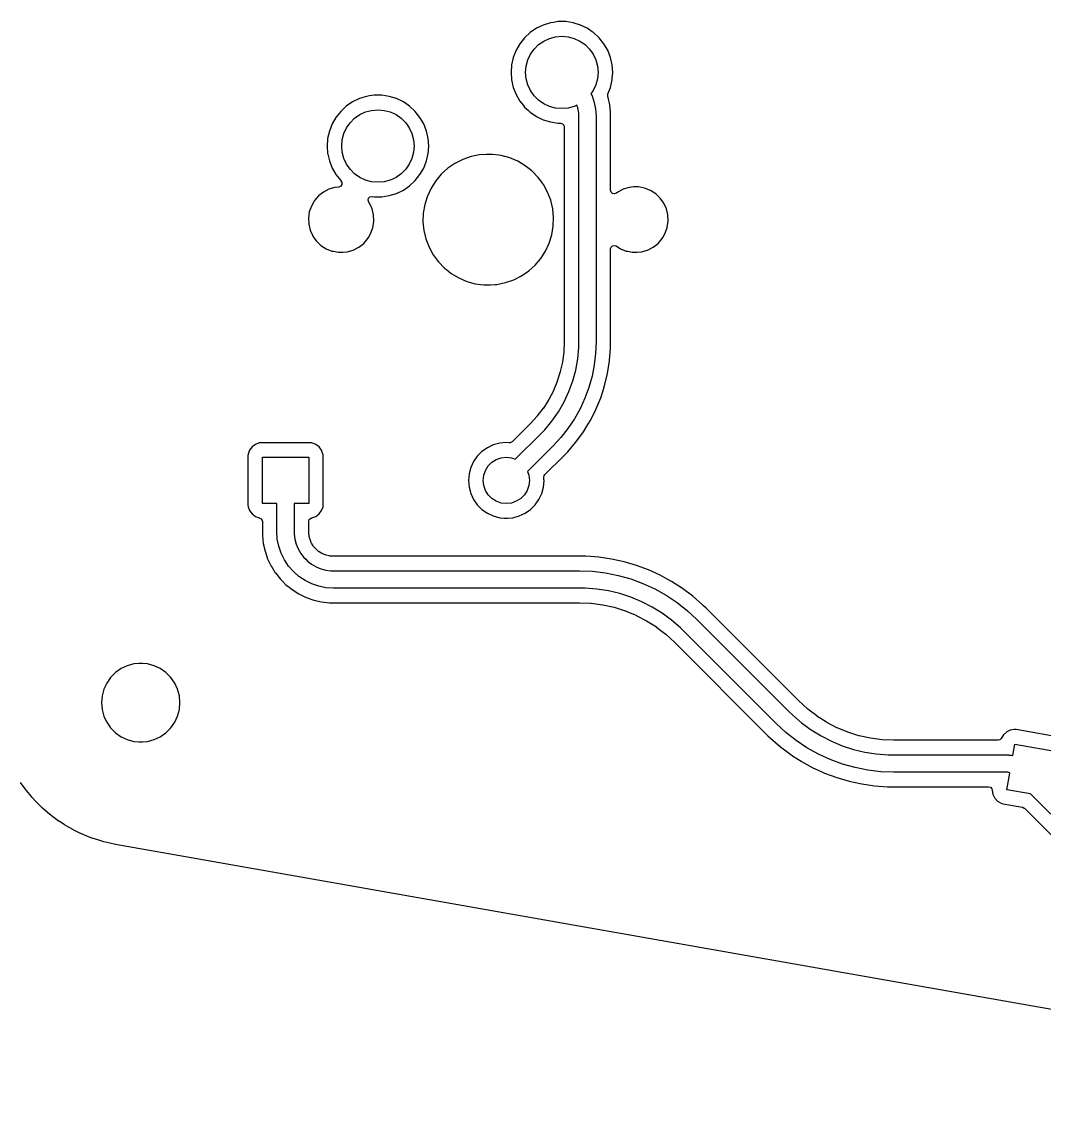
# Model space of a CAD drawing. Extents: x 68 to 346, y -197 to -84.
# Drawn here: x 119.46 to 154.77, y -195.91 to -158.55 of the extents above; entities that cross this region are included whole.
import ezdxf

# ---------------------------------------------------------------- set-up
doc = ezdxf.new("R2010")
doc.units = 0
doc.layers.add('BLACK', color=7, linetype='CONTINUOUS')

msp = doc.modelspace()

# ---------------------------------------------------------------- linework, layer by layer
at = {"layer": 'BLACK', "linetype": 'CONTINUOUS'}
for p, q in [((137.471, -158.669), (137.235, -158.782)), ((137.722, -158.591), (137.471, -158.669)), ((137.825, -158.576), (137.722, -158.591)), ((137.722, -158.591), (137.722, -158.591)), ((137.722, -158.591), (137.722, -158.591)), ((137.981, -158.552), (137.825, -158.576)), ((138.244, -158.552), (137.981, -158.552)), ((137.981, -158.552), (137.981, -158.552)), ((138.378, -158.572), (138.244, -158.552)), ((138.244, -158.552), (138.244, -158.552)), ((138.503, -158.591), (138.378, -158.572)), ((138.754, -158.669), (138.503, -158.591)), ((138.503, -158.591), (138.503, -158.591)), ((138.503, -158.591), (138.503, -158.591)), ((138.99, -158.782), (138.754, -158.669)), ((138.754, -158.669), (138.754, -158.669)), ((136.826, -159.109), (136.662, -159.314)), ((137.018, -158.93), (136.826, -159.109)), ((137.235, -158.782), (137.018, -158.93)), ((137.235, -158.782), (137.235, -158.782)), ((137.487, -159.22), (137.685, -159.128)), ((137.685, -159.128), (137.895, -159.072)), ((137.895, -159.072), (138.112, -159.053)), ((138.112, -159.053), (138.33, -159.072)), ((138.33, -159.072), (138.54, -159.128)), ((138.54, -159.128), (138.737, -159.22)), ((139.161, -158.899), (138.99, -158.782)), ((138.99, -158.782), (138.99, -158.782)), ((138.99, -158.782), (138.99, -158.782)), ((138.99, -158.782), (138.99, -158.782)), ((139.207, -158.93), (139.161, -158.899)), ((139.399, -159.109), (139.207, -158.93)), ((139.563, -159.314), (139.399, -159.109)), ((139.399, -159.109), (139.399, -159.109)), ((139.399, -159.109), (139.399, -159.109)), ((136.662, -159.314), (136.531, -159.541)), ((137.03, -159.678), (137.155, -159.499)), ((137.155, -159.499), (137.309, -159.345)), ((137.309, -159.345), (137.487, -159.22)), ((138.737, -159.22), (138.916, -159.345)), ((138.916, -159.345), (139.07, -159.499)), ((139.07, -159.499), (139.195, -159.678)), ((139.694, -159.541), (139.563, -159.314)), ((136.435, -159.785), (136.377, -160.041)), ((136.531, -159.541), (136.435, -159.785)), ((136.435, -159.785), (136.435, -159.785)), ((136.881, -160.086), (136.938, -159.875)), ((136.938, -159.875), (137.03, -159.678)), ((139.195, -159.678), (139.287, -159.875)), ((139.287, -159.875), (139.344, -160.086)), ((139.79, -159.785), (139.694, -159.541)), ((139.848, -160.041), (139.79, -159.785)), ((136.377, -160.041), (136.357, -160.303)), ((136.377, -160.041), (136.377, -160.041)), ((136.862, -160.303), (136.881, -160.086)), ((139.344, -160.086), (139.362, -160.303)), ((139.868, -160.303), (139.848, -160.041)), ((139.848, -160.041), (139.848, -160.041)), ((139.848, -160.041), (139.848, -160.041)), ((136.357, -160.303), (136.357, -160.303)), ((136.357, -160.303), (136.377, -160.564)), ((136.377, -160.564), (136.377, -160.564)), ((136.377, -160.564), (136.435, -160.82)), ((136.881, -160.52), (136.862, -160.303)), ((136.938, -160.73), (136.881, -160.52)), ((139.344, -160.52), (139.287, -160.73)), ((139.362, -160.303), (139.344, -160.52)), ((139.79, -160.82), (139.848, -160.564)), ((139.848, -160.564), (139.853, -160.507)), ((139.853, -160.507), (139.868, -160.303)), ((139.868, -160.303), (139.868, -160.303)), ((136.435, -160.82), (136.435, -160.82)), ((136.435, -160.82), (136.435, -160.82)), ((136.435, -160.82), (136.531, -161.064)), ((137.03, -160.928), (136.938, -160.73)), ((137.155, -161.106), (137.03, -160.928)), ((139.195, -160.928), (139.118, -161.038)), ((139.287, -160.73), (139.195, -160.928)), ((139.712, -161.02), (139.79, -160.82)), ((130.885, -161.322), (130.668, -161.47)), ((131.121, -161.209), (130.885, -161.322)), ((130.885, -161.322), (130.885, -161.322)), ((131.372, -161.131), (131.121, -161.209)), ((131.47, -161.116), (131.372, -161.131)), ((131.372, -161.131), (131.372, -161.131)), ((131.372, -161.131), (131.372, -161.131)), ((131.631, -161.092), (131.47, -161.116)), ((131.894, -161.092), (131.631, -161.092)), ((131.631, -161.092), (131.631, -161.092)), ((132.028, -161.112), (131.894, -161.092)), ((131.894, -161.092), (131.894, -161.092)), ((132.153, -161.131), (132.028, -161.112)), ((132.404, -161.209), (132.153, -161.131)), ((132.153, -161.131), (132.153, -161.131)), ((132.153, -161.131), (132.153, -161.131)), ((132.64, -161.322), (132.404, -161.209)), ((132.404, -161.209), (132.404, -161.209)), ((132.811, -161.439), (132.64, -161.322)), ((132.64, -161.322), (132.64, -161.322)), ((132.64, -161.322), (132.64, -161.322)), ((132.64, -161.322), (132.64, -161.322)), ((136.531, -161.064), (136.662, -161.291)), ((136.662, -161.291), (136.789, -161.45)), ((137.309, -161.26), (137.155, -161.106)), ((137.487, -161.385), (137.309, -161.26)), ((137.685, -161.477), (137.487, -161.385)), ((139.118, -161.038), (139.156, -161.116)), ((139.156, -161.116), (139.232, -161.339)), ((139.232, -161.339), (139.278, -161.57)), ((139.694, -161.069), (139.699, -161.052)), ((139.697, -161.139), (139.694, -161.069)), ((139.707, -161.167), (139.697, -161.139)), ((139.699, -161.052), (139.712, -161.02)), ((139.765, -161.419), (139.707, -161.167)), ((130.476, -161.649), (130.312, -161.854)), ((130.668, -161.47), (130.476, -161.649)), ((130.959, -161.885), (131.137, -161.76)), ((131.137, -161.76), (131.335, -161.668)), ((131.335, -161.668), (131.545, -161.612)), ((131.545, -161.612), (131.762, -161.593)), ((131.762, -161.593), (131.98, -161.612)), ((131.98, -161.612), (132.19, -161.668)), ((132.19, -161.668), (132.387, -161.76)), ((132.387, -161.76), (132.566, -161.885)), ((132.857, -161.47), (132.811, -161.439)), ((133.049, -161.649), (132.857, -161.47)), ((133.213, -161.854), (133.049, -161.649)), ((133.049, -161.649), (133.049, -161.649)), ((133.049, -161.649), (133.049, -161.649)), ((136.789, -161.45), (136.826, -161.497)), ((136.826, -161.497), (136.961, -161.622)), ((136.961, -161.622), (137.018, -161.675)), ((137.018, -161.675), (137.235, -161.823)), ((137.895, -161.534), (137.685, -161.477)), ((138.112, -161.553), (137.895, -161.534)), ((138.33, -161.534), (138.112, -161.553)), ((138.54, -161.477), (138.33, -161.534)), ((138.634, -161.433), (138.54, -161.477)), ((138.663, -161.524), (138.634, -161.433)), ((138.693, -161.711), (138.663, -161.524)), ((138.693, -161.805), (138.693, -161.711)), ((139.278, -161.57), (139.293, -161.806)), ((139.794, -161.676), (139.765, -161.419)), ((139.794, -161.797), (139.794, -161.676)), ((130.181, -162.081), (130.085, -162.325)), ((130.312, -161.854), (130.181, -162.081)), ((130.68, -162.218), (130.805, -162.039)), ((130.805, -162.039), (130.959, -161.885)), ((132.566, -161.885), (132.72, -162.039)), ((132.72, -162.039), (132.845, -162.218)), ((133.344, -162.081), (133.213, -161.854)), ((133.44, -162.325), (133.344, -162.081)), ((137.235, -161.823), (137.235, -161.823)), ((137.235, -161.823), (137.235, -161.823)), ((137.235, -161.823), (137.235, -161.823)), ((137.235, -161.823), (137.306, -161.857)), ((137.306, -161.857), (137.471, -161.937)), ((137.471, -161.937), (137.471, -161.937)), ((137.471, -161.937), (137.471, -161.937)), ((137.471, -161.937), (137.722, -162.014)), ((137.722, -162.014), (137.981, -162.053)), ((137.981, -162.053), (138.069, -162.053)), ((138.069, -162.053), (138.136, -162.073)), ((138.136, -162.073), (138.181, -162.126)), ((138.181, -162.126), (138.193, -162.177)), ((138.693, -161.806), (138.693, -161.805)), ((138.693, -169.602), (138.693, -161.806)), ((139.293, -161.806), (139.293, -161.806)), ((139.293, -161.806), (139.293, -161.806)), ((139.293, -161.806), (139.293, -161.806)), ((139.293, -161.806), (139.293, -169.602)), ((139.794, -161.857), (139.794, -161.797)), ((139.794, -161.89), (139.794, -161.857)), ((139.794, -161.857), (139.794, -161.857)), ((139.794, -161.893), (139.794, -161.89)), ((139.794, -161.89), (139.794, -161.89)), ((139.794, -164.371), (139.794, -161.893)), ((139.794, -161.893), (139.794, -161.893)), ((130.085, -162.325), (130.027, -162.581)), ((130.085, -162.325), (130.085, -162.325)), ((130.531, -162.626), (130.588, -162.415)), ((130.588, -162.415), (130.68, -162.218)), ((132.845, -162.218), (132.937, -162.415)), ((132.937, -162.415), (132.994, -162.626)), ((133.498, -162.581), (133.44, -162.325)), ((138.193, -162.177), (138.193, -169.602)), ((130.027, -162.581), (130.007, -162.843)), ((130.007, -162.843), (130.007, -162.843)), ((130.007, -162.843), (130.027, -163.104)), ((130.027, -162.581), (130.027, -162.581)), ((130.512, -162.843), (130.531, -162.626)), ((130.531, -163.06), (130.512, -162.843)), ((132.994, -162.626), (133.012, -162.843)), ((133.012, -162.843), (132.994, -163.06)), ((133.518, -162.843), (133.498, -162.581)), ((133.498, -162.581), (133.498, -162.581)), ((133.498, -162.581), (133.498, -162.581)), ((133.498, -163.104), (133.518, -162.843)), ((133.518, -162.843), (133.518, -162.843)), ((130.027, -163.104), (130.027, -163.104)), ((130.027, -163.104), (130.027, -163.104)), ((130.027, -163.104), (130.027, -163.104)), ((130.027, -163.104), (130.032, -163.127)), ((130.032, -163.127), (130.085, -163.36)), ((130.588, -163.27), (130.531, -163.06)), ((132.994, -163.06), (132.937, -163.27)), ((133.44, -163.36), (133.498, -163.104)), ((133.498, -163.104), (133.498, -163.104)), ((134.977, -163.207), (134.692, -163.306)), ((135.272, -163.147), (134.977, -163.207)), ((135.497, -163.132), (135.272, -163.147)), ((135.272, -163.147), (135.272, -163.147)), ((135.723, -163.132), (135.497, -163.132)), ((135.497, -163.132), (135.497, -163.132)), ((135.939, -163.161), (135.723, -163.132)), ((136.022, -163.172), (135.939, -163.161)), ((136.312, -163.252), (136.022, -163.172)), ((136.59, -163.369), (136.312, -163.252)), ((136.312, -163.252), (136.312, -163.252)), ((130.085, -163.36), (130.085, -163.36)), ((130.085, -163.36), (130.085, -163.36)), ((130.085, -163.36), (130.181, -163.604)), ((130.181, -163.604), (130.312, -163.831)), ((130.68, -163.468), (130.588, -163.27)), ((130.805, -163.646), (130.68, -163.468)), ((132.845, -163.468), (132.72, -163.646)), ((132.937, -163.27), (132.845, -163.468)), ((133.213, -163.831), (133.344, -163.604)), ((133.344, -163.604), (133.44, -163.36)), ((134.175, -163.612), (133.951, -163.815)), ((134.423, -163.442), (134.175, -163.612)), ((134.692, -163.306), (134.423, -163.442)), ((134.692, -163.306), (134.692, -163.306)), ((136.849, -163.523), (136.59, -163.369)), ((137.072, -163.699), (136.849, -163.523)), ((136.849, -163.523), (136.849, -163.523)), ((136.849, -163.523), (136.849, -163.523)), ((130.312, -163.831), (130.476, -164.037)), ((130.959, -163.8), (130.805, -163.646)), ((131.137, -163.925), (130.959, -163.8)), ((131.335, -164.017), (131.137, -163.925)), ((132.387, -163.925), (132.19, -164.017)), ((132.566, -163.8), (132.387, -163.925)), ((132.72, -163.646), (132.566, -163.8)), ((133.049, -164.037), (133.213, -163.831)), ((133.951, -163.815), (133.757, -164.045)), ((137.085, -163.71), (137.072, -163.699)), ((137.295, -163.926), (137.085, -163.71)), ((137.383, -164.045), (137.295, -163.926)), ((130.072, -164.333), (129.881, -164.431)), ((130.279, -164.272), (130.072, -164.333)), ((130.413, -164.26), (130.279, -164.272)), ((130.279, -164.272), (130.279, -164.272)), ((130.279, -164.272), (130.279, -164.272)), ((130.279, -164.272), (130.279, -164.272)), ((130.279, -164.272), (130.279, -164.272)), ((130.414, -164.259), (130.413, -164.26)), ((130.479, -164.233), (130.414, -164.259)), ((130.476, -164.037), (130.476, -164.037)), ((130.476, -164.037), (130.476, -164.037)), ((130.476, -164.037), (130.485, -164.045)), ((130.518, -164.175), (130.479, -164.233)), ((130.485, -164.045), (130.521, -164.105)), ((130.521, -164.105), (130.518, -164.175)), ((131.545, -164.074), (131.335, -164.017)), ((131.762, -164.093), (131.545, -164.074)), ((131.98, -164.074), (131.762, -164.093)), ((132.19, -164.017), (131.98, -164.074)), ((132.404, -164.477), (132.64, -164.363)), ((132.64, -164.363), (132.857, -164.215)), ((132.857, -164.215), (133.049, -164.037)), ((133.595, -164.299), (133.468, -164.572)), ((133.757, -164.045), (133.595, -164.299)), ((133.595, -164.299), (133.595, -164.299)), ((137.465, -164.158), (137.383, -164.045)), ((137.474, -164.169), (137.465, -164.158)), ((137.618, -164.433), (137.474, -164.169)), ((139.81, -164.433), (139.794, -164.371)), ((140.232, -164.333), (140.041, -164.431)), ((140.439, -164.272), (140.232, -164.333)), ((140.599, -164.257), (140.439, -164.272)), ((140.439, -164.272), (140.439, -164.272)), ((140.439, -164.272), (140.439, -164.272)), ((140.76, -164.257), (140.599, -164.257)), ((140.971, -164.298), (140.76, -164.257)), ((140.76, -164.257), (140.76, -164.257)), ((141.171, -164.378), (140.971, -164.298)), ((129.572, -164.727), (129.464, -164.913)), ((129.712, -164.564), (129.572, -164.727)), ((129.881, -164.431), (129.712, -164.564)), ((129.712, -164.564), (129.712, -164.564)), ((131.42, -164.711), (131.437, -164.643)), ((131.443, -164.777), (131.42, -164.711)), ((131.437, -164.643), (131.487, -164.595)), ((131.487, -164.595), (131.556, -164.582)), ((131.556, -164.582), (131.563, -164.583)), ((131.563, -164.583), (131.631, -164.593)), ((131.631, -164.593), (131.894, -164.593)), ((131.894, -164.593), (132.153, -164.554)), ((132.153, -164.554), (132.404, -164.477)), ((133.461, -164.593), (133.378, -164.86)), ((133.468, -164.572), (133.461, -164.593)), ((133.468, -164.572), (133.468, -164.572)), ((137.727, -164.714), (137.618, -164.433)), ((137.797, -165.007), (137.727, -164.714)), ((139.861, -164.481), (139.81, -164.433)), ((139.929, -164.494), (139.861, -164.481)), ((139.994, -164.468), (139.929, -164.494)), ((140.041, -164.431), (139.994, -164.468)), ((141.351, -164.494), (141.171, -164.378)), ((141.507, -164.642), (141.351, -164.494)), ((141.632, -164.817), (141.507, -164.642)), ((141.507, -164.642), (141.507, -164.642)), ((141.507, -164.642), (141.507, -164.642)), ((129.394, -165.116), (129.363, -165.329)), ((129.464, -164.913), (129.394, -165.116)), ((129.394, -165.116), (129.394, -165.116)), ((131.472, -164.817), (131.443, -164.777)), ((131.561, -165.013), (131.472, -164.817)), ((131.472, -164.817), (131.472, -164.817)), ((131.612, -165.222), (131.561, -165.013)), ((133.378, -164.86), (133.328, -165.157)), ((137.827, -165.307), (137.797, -165.007)), ((141.721, -165.013), (141.632, -164.817)), ((141.772, -165.222), (141.721, -165.013)), ((129.363, -165.329), (129.363, -165.329)), ((129.363, -165.329), (129.373, -165.544)), ((131.591, -165.649), (131.619, -165.458)), ((131.622, -165.436), (131.612, -165.222)), ((131.619, -165.458), (131.622, -165.436)), ((133.328, -165.157), (133.318, -165.458)), ((133.318, -165.458), (133.348, -165.758)), ((137.817, -165.608), (137.827, -165.307)), ((141.751, -165.649), (141.782, -165.436)), ((141.782, -165.436), (141.772, -165.222)), ((129.373, -165.544), (129.424, -165.752)), ((129.424, -165.752), (129.424, -165.752)), ((129.424, -165.752), (129.498, -165.914)), ((131.437, -165.999), (131.521, -165.852)), ((131.521, -165.852), (131.591, -165.649)), ((131.521, -165.852), (131.521, -165.852)), ((133.348, -165.758), (133.348, -165.758)), ((133.348, -165.758), (133.418, -166.051)), ((137.767, -165.905), (137.817, -165.608)), ((141.597, -165.999), (141.681, -165.852)), ((141.681, -165.852), (141.751, -165.649)), ((141.681, -165.852), (141.681, -165.852)), ((129.498, -165.914), (129.513, -165.948)), ((129.513, -165.948), (129.599, -166.068)), ((129.599, -166.068), (129.638, -166.123)), ((129.638, -166.123), (129.638, -166.123)), ((129.638, -166.123), (129.794, -166.271)), ((131.104, -166.334), (131.273, -166.201)), ((131.273, -166.201), (131.413, -166.038)), ((131.413, -166.038), (131.437, -165.999)), ((133.418, -166.051), (133.418, -166.051)), ((133.418, -166.051), (133.527, -166.332)), ((137.55, -166.467), (137.677, -166.193)), ((137.677, -166.193), (137.767, -165.905)), ((141.264, -166.334), (141.433, -166.201)), ((141.433, -166.201), (141.573, -166.038)), ((141.573, -166.038), (141.597, -165.999)), ((129.794, -166.271), (129.794, -166.271)), ((129.794, -166.271), (129.794, -166.271)), ((129.794, -166.271), (129.974, -166.388)), ((129.974, -166.388), (130.174, -166.467)), ((130.174, -166.467), (130.226, -166.477)), ((130.226, -166.477), (130.385, -166.508)), ((130.385, -166.508), (130.385, -166.508)), ((130.385, -166.508), (130.546, -166.508)), ((130.546, -166.508), (130.706, -166.493)), ((130.546, -166.508), (130.546, -166.508)), ((130.706, -166.493), (130.913, -166.432)), ((130.913, -166.432), (131.104, -166.334)), ((133.527, -166.332), (133.527, -166.332)), ((133.527, -166.332), (133.671, -166.596)), ((133.671, -166.596), (133.671, -166.596)), ((133.671, -166.596), (133.809, -166.783)), ((137.388, -166.721), (137.55, -166.467)), ((139.794, -166.396), (139.813, -166.329)), ((139.794, -169.602), (139.794, -166.396)), ((139.813, -166.329), (139.866, -166.283)), ((139.866, -166.283), (139.935, -166.273)), ((139.935, -166.273), (139.985, -166.291)), ((139.985, -166.291), (140.134, -166.388)), ((140.134, -166.388), (140.334, -166.467)), ((140.334, -166.467), (140.386, -166.477)), ((140.386, -166.477), (140.545, -166.508)), ((140.545, -166.508), (140.545, -166.508)), ((140.545, -166.508), (140.706, -166.508)), ((140.706, -166.508), (140.866, -166.493)), ((140.706, -166.508), (140.706, -166.508)), ((140.866, -166.493), (141.073, -166.432)), ((141.073, -166.432), (141.264, -166.334)), ((133.809, -166.783), (133.85, -166.839)), ((133.85, -166.839), (134.06, -167.055)), ((136.97, -167.153), (137.194, -166.951)), ((137.194, -166.951), (137.388, -166.721)), ((134.06, -167.055), (134.127, -167.109)), ((134.127, -167.109), (134.296, -167.242)), ((134.296, -167.242), (134.296, -167.242)), ((134.296, -167.242), (134.296, -167.242)), ((134.296, -167.242), (134.555, -167.396)), ((136.453, -167.459), (136.722, -167.323)), ((136.722, -167.323), (136.97, -167.153)), ((134.555, -167.396), (134.833, -167.513)), ((134.833, -167.513), (135.123, -167.593)), ((135.123, -167.593), (135.422, -167.633)), ((135.422, -167.633), (135.422, -167.633)), ((135.422, -167.633), (135.648, -167.633)), ((135.648, -167.633), (135.812, -167.622)), ((135.812, -167.622), (135.873, -167.618)), ((135.873, -167.618), (136.168, -167.558)), ((136.168, -167.558), (136.453, -167.459)), ((138.193, -169.602), (138.177, -169.946)), ((138.693, -169.797), (138.693, -169.602)), ((138.693, -169.602), (138.693, -169.602)), ((139.293, -169.602), (139.277, -170)), ((139.293, -169.602), (139.293, -169.602)), ((139.794, -169.821), (139.794, -169.602)), ((138.177, -169.951), (138.132, -170.29)), ((138.177, -169.946), (138.177, -169.951)), ((138.659, -170.187), (138.693, -169.797)), ((139.76, -170.245), (139.794, -169.821)), ((138.131, -170.296), (138.057, -170.629)), ((138.132, -170.29), (138.131, -170.296)), ((138.591, -170.573), (138.659, -170.187)), ((139.277, -170), (139.23, -170.397)), ((139.69, -170.692), (139.759, -170.258)), ((139.759, -170.258), (139.76, -170.245)), ((138.056, -170.635), (137.953, -170.961)), ((138.057, -170.629), (138.056, -170.635)), ((138.49, -170.95), (138.591, -170.573)), ((139.23, -170.397), (139.153, -170.788)), ((139.588, -171.118), (139.69, -170.692)), ((137.951, -170.966), (137.821, -171.281)), ((137.953, -170.961), (137.951, -170.966)), ((138.356, -171.318), (138.49, -170.95)), ((139.153, -170.788), (139.044, -171.172)), ((137.818, -171.286), (137.661, -171.59)), ((137.821, -171.281), (137.818, -171.286)), ((138.191, -171.673), (138.356, -171.318)), ((139.044, -171.172), (138.906, -171.546)), ((139.453, -171.535), (139.534, -171.283)), ((139.534, -171.283), (139.588, -171.118)), ((137.658, -171.594), (137.474, -171.883)), ((137.661, -171.59), (137.658, -171.594)), ((137.995, -172.012), (138.191, -171.673)), ((138.906, -171.546), (138.739, -171.908)), ((139.289, -171.931), (139.453, -171.535)), ((139.453, -171.535), (139.453, -171.535)), ((137.259, -172.162), (137.027, -172.416)), ((137.263, -172.158), (137.259, -172.162)), ((137.471, -171.887), (137.263, -172.158)), ((137.474, -171.883), (137.471, -171.887)), ((137.77, -172.332), (137.995, -172.012)), ((138.739, -171.908), (138.544, -172.257)), ((139.086, -172.331), (139.155, -172.195)), ((139.155, -172.195), (139.285, -171.94)), ((139.285, -171.94), (139.289, -171.931)), ((137.027, -172.416), (136.393, -173.05)), ((137.519, -172.632), (137.77, -172.332)), ((138.323, -172.588), (138.076, -172.902)), ((138.544, -172.257), (138.323, -172.588)), ((138.856, -172.705), (138.979, -172.506)), ((138.979, -172.506), (139.086, -172.331)), ((136.502, -173.649), (137.381, -172.77)), ((137.381, -172.77), (137.519, -172.632)), ((137.381, -172.77), (137.381, -172.77)), ((138.076, -172.902), (137.805, -173.194)), ((138.599, -173.06), (138.856, -172.705)), ((138.856, -172.705), (138.856, -172.705)), ((138.856, -172.705), (138.856, -172.705)), ((127.329, -173.34), (127.278, -173.475)), ((127.415, -173.225), (127.329, -173.34)), ((127.329, -173.34), (127.329, -173.34)), ((127.53, -173.139), (127.415, -173.225)), ((127.415, -173.225), (127.415, -173.225)), ((127.665, -173.089), (127.53, -173.139)), ((127.53, -173.139), (127.53, -173.139)), ((127.725, -173.082), (127.665, -173.089)), ((129.42, -173.082), (127.725, -173.082)), ((127.725, -173.082), (127.725, -173.082)), ((129.48, -173.089), (129.42, -173.082)), ((129.42, -173.082), (129.42, -173.082)), ((129.42, -173.082), (129.42, -173.082)), ((129.42, -173.082), (129.42, -173.082)), ((129.615, -173.139), (129.48, -173.089)), ((129.48, -173.089), (129.48, -173.089)), ((129.73, -173.225), (129.615, -173.139)), ((129.615, -173.139), (129.615, -173.139)), ((129.816, -173.34), (129.73, -173.225)), ((129.73, -173.225), (129.73, -173.225)), ((129.866, -173.473), (129.816, -173.34)), ((129.816, -173.34), (129.816, -173.34)), ((135.54, -173.252), (135.353, -173.383)), ((135.746, -173.156), (135.54, -173.252)), ((135.54, -173.252), (135.54, -173.252)), ((135.966, -173.097), (135.746, -173.156)), ((135.746, -173.156), (135.746, -173.156)), ((136.192, -173.077), (135.966, -173.097)), ((135.966, -173.097), (135.966, -173.097)), ((136.193, -173.077), (136.192, -173.077)), ((136.294, -173.086), (136.193, -173.077)), ((136.332, -173.084), (136.294, -173.086)), ((136.393, -173.05), (136.332, -173.084)), ((137.805, -173.194), (136.926, -174.073)), ((137.805, -173.194), (137.805, -173.194)), ((138.314, -173.393), (138.531, -173.139)), ((138.531, -173.139), (138.599, -173.06)), ((127.278, -173.475), (127.272, -173.535)), ((127.272, -173.535), (127.272, -173.535)), ((127.272, -173.535), (127.272, -173.535)), ((127.272, -173.535), (127.272, -175.23)), ((127.772, -175.183), (127.772, -173.583)), ((127.772, -173.583), (129.373, -173.583)), ((129.373, -173.583), (129.373, -175.183)), ((129.867, -173.475), (129.866, -173.473)), ((129.873, -173.535), (129.867, -173.475)), ((129.873, -174.383), (129.873, -173.535)), ((135.192, -173.543), (135.062, -173.73)), ((135.353, -173.383), (135.192, -173.543)), ((135.694, -173.757), (135.845, -173.662)), ((135.845, -173.662), (136.014, -173.603)), ((136.014, -173.603), (136.192, -173.583)), ((136.192, -173.583), (136.371, -173.603)), ((136.371, -173.603), (136.502, -173.649)), ((137.525, -174.182), (138.191, -173.517)), ((138.191, -173.517), (138.192, -173.516)), ((138.191, -173.517), (138.191, -173.517)), ((138.192, -173.516), (138.314, -173.393)), ((138.192, -173.516), (138.192, -173.516)), ((134.966, -173.936), (134.907, -174.156)), ((135.062, -173.73), (134.966, -173.936)), ((134.966, -173.936), (134.966, -173.936)), ((135.062, -173.73), (135.062, -173.73)), ((135.413, -174.205), (135.472, -174.035)), ((135.472, -174.035), (135.567, -173.884)), ((135.567, -173.884), (135.694, -173.757)), ((136.926, -174.073), (136.972, -174.205)), ((129.873, -175.23), (129.873, -174.383)), ((134.907, -174.156), (134.887, -174.383)), ((134.887, -174.383), (134.887, -174.383)), ((134.887, -174.383), (134.907, -174.609)), ((134.907, -174.156), (134.907, -174.156)), ((135.392, -174.383), (135.413, -174.205)), ((135.413, -174.561), (135.392, -174.383)), ((136.972, -174.205), (136.993, -174.383)), ((136.993, -174.383), (136.972, -174.561)), ((137.478, -174.609), (137.496, -174.4)), ((137.489, -174.281), (137.503, -174.212)), ((137.495, -174.348), (137.489, -174.281)), ((137.498, -174.383), (137.495, -174.348)), ((137.496, -174.4), (137.498, -174.383)), ((137.498, -174.383), (137.498, -174.383)), ((137.503, -174.212), (137.525, -174.182)), ((134.907, -174.609), (134.907, -174.609)), ((134.907, -174.609), (134.966, -174.829)), ((134.966, -174.829), (134.966, -174.829)), ((134.966, -174.829), (135.062, -175.035)), ((135.472, -174.73), (135.413, -174.561)), ((135.567, -174.881), (135.472, -174.73)), ((136.913, -174.73), (136.818, -174.881)), ((136.972, -174.561), (136.913, -174.73)), ((137.323, -175.035), (137.419, -174.829)), ((137.419, -174.829), (137.478, -174.609)), ((128.273, -175.183), (127.772, -175.183)), ((128.273, -176.148), (128.273, -175.183)), ((129.373, -175.183), (128.873, -175.183)), ((128.873, -175.183), (128.873, -176.148)), ((135.062, -175.035), (135.062, -175.035)), ((135.062, -175.035), (135.192, -175.222)), ((135.694, -175.008), (135.567, -174.881)), ((135.845, -175.103), (135.694, -175.008)), ((136.014, -175.163), (135.845, -175.103)), ((136.192, -175.183), (136.014, -175.163)), ((136.371, -175.163), (136.192, -175.183)), ((136.54, -175.103), (136.371, -175.163)), ((136.691, -175.008), (136.54, -175.103)), ((136.818, -174.881), (136.691, -175.008)), ((137.193, -175.222), (137.323, -175.035)), ((127.272, -175.23), (127.272, -175.23)), ((127.272, -175.23), (127.278, -175.29)), ((127.278, -175.29), (127.329, -175.425)), ((127.329, -175.425), (127.329, -175.425)), ((127.329, -175.425), (127.415, -175.54)), ((127.415, -175.54), (127.415, -175.54)), ((127.415, -175.54), (127.53, -175.626)), ((129.615, -175.626), (129.73, -175.54)), ((129.73, -175.54), (129.816, -175.425)), ((129.816, -175.425), (129.867, -175.29)), ((129.867, -175.29), (129.873, -175.23)), ((135.192, -175.222), (135.353, -175.383)), ((135.353, -175.383), (135.353, -175.383)), ((135.353, -175.383), (135.54, -175.513)), ((135.54, -175.513), (135.746, -175.609)), ((136.639, -175.609), (136.845, -175.513)), ((136.845, -175.513), (137.032, -175.383)), ((137.032, -175.383), (137.193, -175.222)), ((127.53, -175.626), (127.53, -175.626)), ((127.53, -175.626), (127.665, -175.677)), ((127.665, -175.677), (127.673, -175.678)), ((127.673, -175.678), (127.672, -175.681)), ((127.672, -175.681), (127.726, -175.703)), ((127.726, -175.703), (127.766, -175.76)), ((127.766, -175.76), (127.772, -175.8)), ((127.772, -175.8), (127.772, -176.195)), ((129.373, -175.8), (129.393, -175.733)), ((129.373, -175.821), (129.373, -175.8)), ((129.373, -176.064), (129.373, -175.821)), ((129.393, -175.733), (129.445, -175.687)), ((129.445, -175.687), (129.473, -175.679)), ((129.472, -175.678), (129.48, -175.677)), ((129.473, -175.679), (129.472, -175.678)), ((129.48, -175.677), (129.615, -175.626)), ((129.48, -175.677), (129.48, -175.677)), ((129.48, -175.677), (129.48, -175.677)), ((135.746, -175.609), (135.966, -175.668)), ((135.966, -175.668), (136.128, -175.682)), ((136.128, -175.682), (136.192, -175.688)), ((136.192, -175.688), (136.192, -175.688)), ((136.192, -175.688), (136.193, -175.688)), ((136.193, -175.688), (136.249, -175.683)), ((136.249, -175.683), (136.419, -175.668)), ((136.419, -175.668), (136.639, -175.609)), ((127.772, -176.195), (127.772, -176.195)), ((127.772, -176.195), (127.772, -176.245)), ((127.772, -176.245), (127.772, -176.286)), ((127.772, -176.286), (127.802, -176.554)), ((128.289, -176.403), (128.273, -176.148)), ((128.273, -176.148), (128.273, -176.148)), ((128.873, -176.148), (128.873, -176.148)), ((128.873, -176.148), (128.873, -176.148)), ((128.873, -176.148), (128.873, -176.237)), ((128.873, -176.237), (128.896, -176.413)), ((129.373, -176.111), (129.373, -176.064)), ((129.373, -176.064), (129.373, -176.064)), ((129.373, -176.146), (129.373, -176.111)), ((129.373, -176.151), (129.373, -176.146)), ((129.377, -176.195), (129.373, -176.151)), ((129.38, -176.234), (129.377, -176.195)), ((129.383, -176.272), (129.38, -176.234)), ((129.386, -176.291), (129.383, -176.272)), ((129.412, -176.402), (129.386, -176.291)), ((127.802, -176.554), (127.803, -176.56)), ((127.803, -176.56), (127.803, -176.56)), ((127.803, -176.56), (127.864, -176.828)), ((128.339, -176.653), (128.289, -176.403)), ((128.421, -176.895), (128.339, -176.653)), ((128.896, -176.413), (128.941, -176.584)), ((128.941, -176.584), (129.009, -176.747)), ((129.418, -176.42), (129.412, -176.402)), ((129.462, -176.526), (129.418, -176.42)), ((129.471, -176.543), (129.462, -176.526)), ((129.53, -176.64), (129.471, -176.543)), ((129.542, -176.656), (129.53, -176.64)), ((129.616, -176.743), (129.542, -176.656)), ((127.864, -176.828), (127.864, -176.828)), ((127.864, -176.828), (127.955, -177.088)), ((128.534, -177.124), (128.421, -176.895)), ((129.009, -176.747), (129.098, -176.901)), ((129.098, -176.901), (129.206, -177.041)), ((129.206, -177.041), (129.268, -177.104)), ((129.63, -176.757), (129.616, -176.743)), ((129.716, -176.831), (129.63, -176.757)), ((129.732, -176.842), (129.716, -176.831)), ((129.829, -176.902), (129.732, -176.842)), ((129.847, -176.91), (129.829, -176.902)), ((129.952, -176.954), (129.847, -176.91)), ((129.971, -176.96), (129.952, -176.954)), ((130.081, -176.987), (129.971, -176.96)), ((130.101, -176.99), (130.081, -176.987)), ((130.222, -176.999), (130.101, -176.99)), ((130.227, -176.999), (130.222, -176.999)), ((130.311, -176.999), (130.227, -176.999)), ((138.761, -176.999), (130.311, -176.999)), ((130.311, -176.999), (130.311, -176.999)), ((138.939, -177), (138.761, -176.999)), ((138.761, -176.999), (138.761, -176.999)), ((139.384, -177.031), (138.939, -177)), ((139.825, -177.095), (139.384, -177.031)), ((127.955, -177.088), (128.075, -177.336)), ((128.075, -177.336), (128.075, -177.336)), ((128.075, -177.336), (128.108, -177.389)), ((128.108, -177.389), (128.22, -177.568)), ((128.676, -177.336), (128.534, -177.124)), ((128.844, -177.528), (128.676, -177.336)), ((129.268, -177.104), (129.268, -177.104)), ((129.268, -177.104), (129.331, -177.167)), ((129.331, -177.167), (129.472, -177.275)), ((129.472, -177.275), (129.625, -177.363)), ((129.625, -177.363), (129.789, -177.431)), ((129.789, -177.431), (129.96, -177.477)), ((140.261, -177.19), (139.825, -177.095)), ((140.689, -177.315), (140.261, -177.19)), ((140.261, -177.19), (140.261, -177.19)), ((141.106, -177.471), (140.689, -177.315)), ((128.22, -177.568), (128.221, -177.57)), ((128.221, -177.57), (128.221, -177.57)), ((128.221, -177.57), (128.393, -177.785)), ((128.393, -177.785), (128.454, -177.846)), ((129.036, -177.697), (128.844, -177.528)), ((128.844, -177.528), (128.844, -177.528)), ((129.248, -177.839), (129.036, -177.697)), ((129.96, -177.477), (130.136, -177.5)), ((130.136, -177.5), (130.224, -177.5)), ((130.224, -177.5), (130.224, -177.5)), ((130.224, -177.5), (130.224, -177.5)), ((130.224, -177.5), (138.716, -177.5)), ((138.716, -177.5), (138.716, -177.5)), ((138.716, -177.5), (138.716, -177.5)), ((138.716, -177.5), (139.167, -177.518)), ((139.167, -177.518), (139.614, -177.571)), ((139.614, -177.571), (140.056, -177.659)), ((140.056, -177.659), (140.49, -177.781)), ((140.49, -177.781), (140.913, -177.937)), ((141.512, -177.656), (141.106, -177.471)), ((141.106, -177.471), (141.106, -177.471)), ((141.106, -177.471), (141.106, -177.471)), ((141.662, -177.738), (141.512, -177.656)), ((141.903, -177.87), (141.662, -177.738)), ((128.454, -177.846), (128.454, -177.846)), ((128.454, -177.846), (128.588, -177.98)), ((128.588, -177.98), (128.696, -178.066)), ((128.696, -178.066), (128.803, -178.151)), ((128.803, -178.151), (129.036, -178.298)), ((129.477, -177.951), (129.248, -177.839)), ((129.719, -178.034), (129.477, -177.951)), ((129.969, -178.083), (129.719, -178.034)), ((130.224, -178.1), (129.969, -178.083)), ((138.716, -178.1), (130.224, -178.1)), ((130.224, -178.1), (130.224, -178.1)), ((130.224, -178.1), (130.224, -178.1)), ((138.918, -178.1), (138.716, -178.1)), ((139.321, -178.132), (138.918, -178.1)), ((139.72, -178.195), (139.321, -178.132)), ((140.113, -178.289), (139.72, -178.195)), ((140.913, -177.937), (141.323, -178.126)), ((141.323, -178.126), (141.716, -178.346)), ((142.026, -177.949), (141.903, -177.87)), ((142.278, -178.111), (142.026, -177.949)), ((142.635, -178.378), (142.278, -178.111)), ((142.278, -178.111), (142.278, -178.111)), ((129.036, -178.298), (129.284, -178.417)), ((129.284, -178.417), (129.544, -178.508)), ((129.544, -178.508), (129.813, -178.57)), ((129.813, -178.57), (130.086, -178.601)), ((140.497, -178.414), (140.113, -178.289)), ((140.87, -178.569), (140.497, -178.414)), ((141.23, -178.752), (140.87, -178.569)), ((141.716, -178.346), (142.091, -178.597)), ((142.972, -178.67), (142.635, -178.378)), ((142.635, -178.378), (142.635, -178.378)), ((130.086, -178.601), (130.224, -178.6)), ((130.224, -178.6), (138.716, -178.6)), ((138.716, -178.6), (139.118, -178.618)), ((139.118, -178.618), (139.123, -178.619)), ((139.123, -178.619), (139.519, -178.671)), ((139.519, -178.671), (139.525, -178.672)), ((139.525, -178.672), (139.915, -178.758)), ((139.915, -178.758), (139.92, -178.759)), ((139.92, -178.759), (140.301, -178.88)), ((140.301, -178.88), (140.306, -178.881)), ((140.306, -178.881), (140.38, -178.912)), ((140.38, -178.912), (140.675, -179.034)), ((141.575, -178.963), (141.23, -178.752)), ((142.091, -178.597), (142.445, -178.876)), ((142.445, -178.876), (142.776, -179.182)), ((143.007, -178.705), (142.972, -178.67)), ((143.097, -178.795), (143.007, -178.705)), ((146.292, -181.99), (143.097, -178.795)), ((143.097, -178.795), (143.097, -178.795)), ((140.675, -179.034), (140.68, -179.037)), ((140.68, -179.037), (141.034, -179.221)), ((141.034, -179.221), (141.039, -179.224)), ((141.039, -179.224), (141.376, -179.438)), ((141.902, -179.201), (141.575, -178.963)), ((142.209, -179.463), (141.902, -179.201)), ((142.776, -179.182), (142.776, -179.182)), ((142.776, -179.182), (145.938, -182.344)), ((141.376, -179.438), (141.38, -179.441)), ((141.38, -179.441), (141.58, -179.595)), ((141.58, -179.595), (141.697, -179.685)), ((141.697, -179.685), (141.701, -179.688)), ((141.701, -179.688), (141.998, -179.96)), ((142.352, -179.606), (142.209, -179.463)), ((145.514, -182.768), (142.352, -179.606)), ((142.352, -179.606), (142.352, -179.606)), ((141.998, -179.96), (145.193, -183.155)), ((123.109, -180.776), (122.895, -180.876)), ((123.337, -180.715), (123.109, -180.776)), ((123.109, -180.776), (123.109, -180.776)), ((123.514, -180.7), (123.337, -180.715)), ((123.337, -180.715), (123.337, -180.715)), ((123.631, -180.7), (123.514, -180.7)), ((123.808, -180.715), (123.631, -180.7)), ((124.036, -180.776), (123.808, -180.715)), ((123.808, -180.715), (123.808, -180.715)), ((124.123, -180.817), (124.036, -180.776)), ((124.036, -180.776), (124.036, -180.776)), ((124.036, -180.776), (124.036, -180.776)), ((122.534, -181.179), (122.398, -181.372)), ((122.701, -181.012), (122.534, -181.179)), ((122.534, -181.179), (122.534, -181.179)), ((122.895, -180.876), (122.701, -181.012)), ((122.895, -180.876), (122.895, -180.876)), ((124.25, -180.876), (124.123, -180.817)), ((124.444, -181.012), (124.25, -180.876)), ((124.25, -180.876), (124.25, -180.876)), ((124.611, -181.179), (124.444, -181.012)), ((124.747, -181.372), (124.611, -181.179)), ((122.398, -181.372), (122.299, -181.587)), ((122.398, -181.372), (122.398, -181.372)), ((124.846, -181.587), (124.747, -181.372)), ((124.747, -181.372), (124.747, -181.372)), ((122.237, -181.815), (122.217, -182.05)), ((122.299, -181.587), (122.237, -181.815)), ((122.237, -181.815), (122.237, -181.815)), ((122.299, -181.587), (122.299, -181.587)), ((124.908, -181.815), (124.846, -181.587)), ((124.928, -182.05), (124.908, -181.815)), ((122.217, -182.05), (122.217, -182.05)), ((122.217, -182.05), (122.237, -182.286)), ((122.237, -182.286), (122.237, -182.286)), ((122.237, -182.286), (122.299, -182.514)), ((124.846, -182.514), (124.908, -182.286)), ((124.908, -182.286), (124.928, -182.05)), ((146.589, -182.262), (146.292, -181.99)), ((146.593, -182.265), (146.589, -182.262)), ((146.654, -182.312), (146.593, -182.265)), ((122.299, -182.514), (122.299, -182.514)), ((122.299, -182.514), (122.299, -182.514)), ((122.299, -182.514), (122.315, -182.549)), ((122.315, -182.549), (122.398, -182.728)), ((124.747, -182.728), (124.846, -182.514)), ((145.938, -182.344), (145.938, -182.344)), ((145.938, -182.344), (146.081, -182.487)), ((146.081, -182.487), (146.388, -182.749)), ((146.91, -182.509), (146.654, -182.312)), ((146.914, -182.512), (146.91, -182.509)), ((147.251, -182.726), (146.914, -182.512)), ((122.398, -182.728), (122.398, -182.728)), ((122.398, -182.728), (122.534, -182.922)), ((122.534, -182.922), (122.701, -183.089)), ((124.444, -183.089), (124.611, -182.922)), ((124.611, -182.922), (124.747, -182.728)), ((145.845, -183.074), (145.514, -182.768)), ((145.514, -182.768), (145.514, -182.768)), ((146.388, -182.749), (146.715, -182.987)), ((146.715, -182.987), (147.06, -183.198)), ((147.256, -182.729), (147.251, -182.726)), ((147.456, -182.833), (147.256, -182.729)), ((147.61, -182.913), (147.456, -182.833)), ((147.615, -182.916), (147.61, -182.913)), ((147.984, -183.069), (147.615, -182.916)), ((153.59, -182.999), (153.474, -183.057)), ((153.731, -182.973), (153.59, -182.999)), ((153.59, -182.999), (153.59, -182.999)), ((153.59, -182.999), (153.59, -182.999)), ((153.751, -182.974), (153.731, -182.973)), ((153.731, -182.973), (153.731, -182.973)), ((153.731, -182.973), (153.731, -182.973)), ((153.791, -182.977), (153.751, -182.974)), ((155.461, -183.271), (153.791, -182.977)), ((153.791, -182.977), (153.791, -182.977)), ((153.791, -182.977), (153.791, -182.977)), ((122.701, -183.089), (122.895, -183.224)), ((122.895, -183.224), (122.895, -183.224)), ((122.895, -183.224), (123.109, -183.324)), ((123.109, -183.324), (123.109, -183.324)), ((123.109, -183.324), (123.109, -183.324)), ((123.109, -183.324), (123.14, -183.333)), ((123.14, -183.333), (123.337, -183.385)), ((123.337, -183.385), (123.514, -183.401)), ((123.514, -183.401), (123.631, -183.401)), ((123.631, -183.401), (123.808, -183.385)), ((123.808, -183.385), (124.036, -183.324)), ((124.036, -183.324), (124.25, -183.224)), ((124.25, -183.224), (124.444, -183.089)), ((145.193, -183.155), (145.193, -183.155)), ((145.193, -183.155), (145.228, -183.191)), ((145.228, -183.191), (145.318, -183.28)), ((145.318, -183.28), (145.655, -183.572)), ((146.199, -183.353), (145.845, -183.074)), ((146.574, -183.604), (146.199, -183.353)), ((147.06, -183.198), (147.42, -183.381)), ((147.42, -183.381), (147.793, -183.536)), ((147.989, -183.07), (147.984, -183.069)), ((148.37, -183.191), (147.989, -183.07)), ((148.375, -183.192), (148.37, -183.191)), ((148.765, -183.278), (148.375, -183.192)), ((148.771, -183.279), (148.765, -183.278)), ((149.167, -183.331), (148.771, -183.279)), ((149.172, -183.332), (149.167, -183.331)), ((149.574, -183.349), (149.172, -183.332)), ((153.175, -183.349), (149.574, -183.349)), ((153.231, -183.336), (153.175, -183.349)), ((153.282, -183.288), (153.231, -183.336)), ((153.356, -183.162), (153.282, -183.288)), ((153.364, -183.155), (153.356, -183.162)), ((153.461, -183.064), (153.364, -183.155)), ((153.474, -183.057), (153.461, -183.064)), ((145.655, -183.572), (145.655, -183.572)), ((145.655, -183.572), (146.012, -183.839)), ((146.967, -183.824), (146.574, -183.604)), ((147.793, -183.536), (148.177, -183.661)), ((148.177, -183.661), (148.57, -183.755)), ((148.57, -183.755), (148.969, -183.818)), ((153.681, -183.878), (153.751, -183.478)), ((153.751, -183.478), (155.327, -183.756)), ((146.012, -183.839), (146.012, -183.839)), ((146.012, -183.839), (146.079, -183.882)), ((146.079, -183.882), (146.377, -184.074)), ((146.377, -184.074), (146.387, -184.08)), ((146.387, -184.08), (146.778, -184.294)), ((147.377, -184.013), (146.967, -183.824)), ((147.8, -184.169), (147.377, -184.013)), ((148.234, -184.291), (147.8, -184.169)), ((148.969, -183.818), (149.372, -183.85)), ((149.372, -183.85), (149.574, -183.85)), ((149.574, -183.85), (153.49, -183.85)), ((153.49, -183.85), (153.49, -183.85)), ((153.49, -183.85), (153.49, -183.85)), ((153.49, -183.85), (153.49, -183.85)), ((153.49, -183.85), (153.545, -183.855)), ((153.545, -183.855), (153.546, -183.856)), ((153.546, -183.856), (153.633, -183.864)), ((153.633, -183.864), (153.681, -183.878)), ((146.778, -184.294), (147.06, -184.423)), ((147.06, -184.423), (147.184, -184.479)), ((147.184, -184.479), (147.601, -184.635)), ((148.676, -184.379), (148.234, -184.291)), ((149.123, -184.432), (148.676, -184.379)), ((149.574, -184.45), (149.123, -184.432)), ((153.49, -184.45), (149.574, -184.45)), ((149.574, -184.45), (149.574, -184.45)), ((149.574, -184.45), (149.574, -184.45)), ((153.473, -185.054), (153.575, -184.479)), ((153.508, -184.45), (153.49, -184.45)), ((153.542, -184.459), (153.508, -184.45)), ((153.573, -184.477), (153.542, -184.459)), ((153.575, -184.479), (153.573, -184.477)), ((119.551, -184.98), (119.426, -184.803)), ((147.601, -184.635), (148.029, -184.76)), ((148.029, -184.76), (148.029, -184.76)), ((148.029, -184.76), (148.029, -184.76)), ((148.029, -184.76), (148.029, -184.76)), ((148.029, -184.76), (148.465, -184.855)), ((148.465, -184.855), (148.906, -184.919)), ((148.906, -184.919), (149.351, -184.95)), ((119.676, -185.143), (119.551, -184.98)), ((119.751, -185.232), (119.676, -185.143)), ((119.816, -185.31), (119.751, -185.232)), ((149.351, -184.95), (149.351, -184.95)), ((149.351, -184.95), (149.515, -184.95)), ((149.515, -184.95), (149.515, -184.951)), ((149.515, -184.951), (149.529, -184.951)), ((149.529, -184.951), (149.574, -184.951)), ((149.574, -184.951), (149.658, -184.951)), ((149.658, -184.951), (152.844, -184.951)), ((152.844, -184.951), (152.911, -184.97)), ((152.911, -184.97), (152.957, -185.023)), ((152.957, -185.023), (152.968, -185.067)), ((152.968, -185.067), (152.968, -185.074)), ((152.968, -185.074), (152.969, -185.08)), ((152.969, -185.08), (152.993, -185.207)), ((152.993, -185.207), (152.994, -185.215)), ((152.994, -185.215), (153.003, -185.232)), ((153.003, -185.232), (153.059, -185.344)), ((154.294, -185.198), (153.473, -185.054)), ((154.458, -185.362), (154.294, -185.198)), ((119.955, -185.461), (119.816, -185.31)), ((120.041, -185.548), (119.955, -185.461)), ((120.107, -185.615), (120.041, -185.548)), ((120.109, -185.617), (120.107, -185.615)), ((120.187, -185.688), (120.109, -185.617)), ((153.059, -185.344), (153.158, -185.449)), ((153.158, -185.449), (153.158, -185.449)), ((153.158, -185.449), (153.158, -185.449)), ((153.158, -185.449), (153.282, -185.522)), ((153.282, -185.522), (153.282, -185.522)), ((153.282, -185.522), (153.339, -185.538)), ((153.339, -185.538), (153.339, -185.538)), ((153.339, -185.538), (153.339, -185.538)), ((153.339, -185.538), (153.339, -185.538)), ((153.339, -185.538), (154.013, -185.657)), ((154.013, -185.657), (154.076, -185.688)), ((154.998, -185.902), (154.458, -185.362)), ((120.259, -185.755), (120.187, -185.688)), ((120.36, -185.841), (120.259, -185.755)), ((120.423, -185.895), (120.36, -185.841)), ((120.426, -185.897), (120.423, -185.895)), ((120.588, -186.022), (120.426, -185.897)), ((120.763, -186.148), (120.588, -186.022)), ((154.076, -185.688), (154.08, -185.692)), ((154.08, -185.692), (154.612, -186.224)), ((120.766, -186.15), (120.763, -186.148)), ((120.864, -186.213), (120.766, -186.15)), ((120.938, -186.26), (120.864, -186.213)), ((121.018, -186.308), (120.938, -186.26)), ((121.122, -186.371), (121.018, -186.308)), ((121.125, -186.373), (121.122, -186.371)), ((121.306, -186.467), (121.125, -186.373)), ((154.612, -186.224), (155.677, -187.289)), ((121.499, -186.563), (121.306, -186.467)), ((121.503, -186.565), (121.499, -186.563)), ((121.691, -186.643), (121.503, -186.565)), ((121.891, -186.723), (121.691, -186.643)), ((121.895, -186.724), (121.891, -186.723)), ((122.09, -186.786), (121.895, -186.724)), ((122.295, -186.848), (122.09, -186.786)), ((122.299, -186.85), (122.295, -186.848)), ((122.508, -186.896), (122.299, -186.85)), ((122.704, -186.939), (122.508, -186.896)), ((149.734, -191.705), (122.704, -186.939)), ((173.582, -195.91), (149.734, -191.705))]:
    msp.add_line(p, q, dxfattribs=at)

doc.saveas('drawing.dxf')
